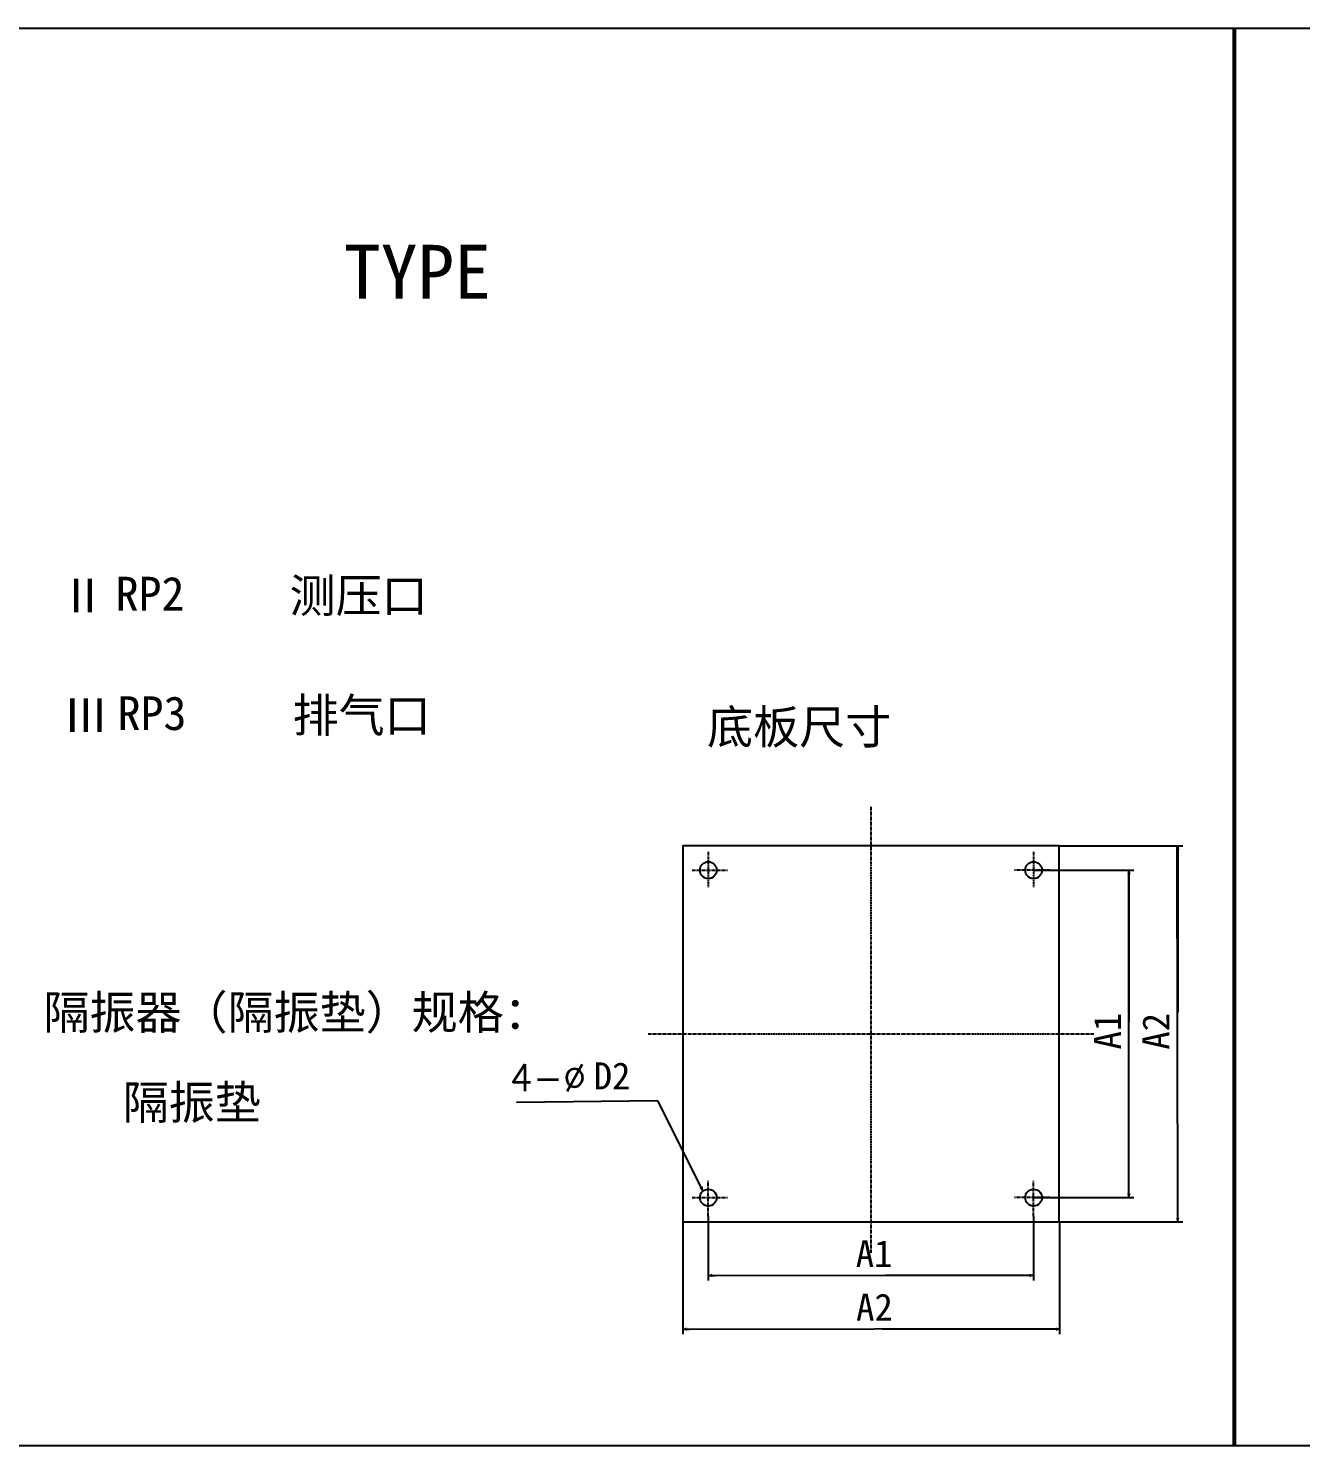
# Model space of a CAD drawing. Extents: x 1620 to 2878, y -792 to 791.
# Drawn here: x 2036.8 to 2225.3, y -372 to -162 of the extents above; entities that cross this region are included whole.
import ezdxf
from ezdxf.enums import TextEntityAlignment as Align

# ---------------------------------------------------------------- set-up
doc = ezdxf.new("R2010")
doc.units = 0
doc.header["$MEASUREMENT"] = 0
doc.linetypes.add('CENTER', pattern=[2, 1.25, -0.25, 0.25, -0.25])
doc.layers.get('0').update_dxf_attribs({"linetype": 'CONTINUOUS'})
doc.layers.get('DEFPOINTS').update_dxf_attribs({"linetype": 'CONTINUOUS'})
for name, color, linetype in [('BZ', 7, 'CONTINUOUS'), ('TEXT', 3, 'CONTINUOUS'), ('YHCENTER', 4, 'CENTER'), ('YHDIM', 1, 'CONTINUOUS'), ('YHSOLID', 7, 'CONTINUOUS')]:
    doc.layers.add(name, color=color, linetype=linetype)
doc.styles.add('HZTXT', font='txt.shx', dxfattribs={"bigfont": 'hztxt.shx'})
doc.styles.get("Standard").update_dxf_attribs({"font": 'SimSun.ttf', "width": 0.6})
doc.styles.add('TXT', font='txt.shx', dxfattribs={"width": 0.9})
doc.dimstyles.new('CENTER', dxfattribs={"dimtxt": 3, "dimasz": 1.8, "dimexe": 1.5, "dimexo": 0.0625, "dimgap": 3, "dimtad": 0, "dimdec": 3, "dimzin": 9, "dimdsep": 46, "dimtxsty": 'TXT', "dimblk1": 'A2', "dimblk2": 'A2', "dimsah": 1, "dimcen": 10, "dimclrd": 1, "dimclre": 1, "dimclrt": 3, "dimadec": 0, "dimazin": 0, "dimtfac": 1, "dimtdec": 1, "dimtmove": 0, "dimatfit": 1, "dimldrblk": 'A2', "dimfxl": 0, "dimtolj": 1, "dimtzin": 0, "dimarcsym": 0})

# ---------------------------------------------------------------- blocks, each defined once
blk = doc.blocks.new('A2')
at = {"color": 1, "linetype": 'ByBlock', "ltscale": 0.2}
blk.add_solid([(-0.63, -0.31), (-0.63, 0.29), (0, 0)], dxfattribs=at)
at = {"layer": 'TEXT', "color": 1, "ltscale": 0.2}
blk.add_line((0, 0), (-1.08, 0), dxfattribs=at)

msp = doc.modelspace()

# ---------------------------------------------------------------- linework, layer by layer
for p, q in [((2215.64763, -161.97458), (1918.64763, -161.97458)), ((2215.64763, -371.97458), (2215.64763, -161.97458)), ((1918.64763, -371.97458), (2215.64763, -371.97458))]:
    msp.add_line(p, q)
at = {"color": 1, "linetype": 'ByBlock'}
for p, q in [((2189.52249, -283.10457), (2207.83656, -283.10457)), ((2207.08656, -337.93574), (2206.98342, -283.22742)), ((2207.08656, -284.00457), (2207.08656, -307.73022)), ((2185.76002, -286.71741), (2200.59937, -286.71741)), ((2199.84937, -334.3229), (2199.85604, -286.78823)), ((2199.84937, -287.61741), (2199.84937, -309.17623)), ((2185.76002, -335.2229), (2200.59937, -335.2229)), ((2137.52262, -337.99912), (2137.52262, -347.50393)), ((2185.72877, -337.99912), (2185.72877, -347.50393)), ((2133.76014, -338.86699), (2133.76014, -355.45701)), ((2189.52249, -338.83574), (2207.83656, -338.83574)), ((2189.58575, -338.86699), (2189.58575, -355.45701)), ((2138.42262, -346.75393), (2185.75621, -346.70273)), ((2184.82877, -346.75393), (2163.77212, -346.75393)), ((2134.66014, -354.70701), (2189.62979, -354.59844)), ((2188.68575, -354.70701), (2163.28148, -354.70701))]:
    msp.add_line(p, q, dxfattribs=at)
at = {"layer": 'BZ'}
for p, q in [((2512.31876, -161.97458), (2215.31876, -161.97458)), ((2215.31876, -161.97458), (2215.31876, -371.97458)), ((2215.31876, -371.97458), (2512.31876, -371.97458))]:
    msp.add_line(p, q, dxfattribs=at)
at = {"layer": 'DEFPOINTS', "color": 0, "linetype": 'ByBlock'}
for p in [(2189.49124, -283.10457), (2185.72877, -286.71741), (2185.72877, -335.2229), (2199.84937, -335.2229), (2137.52262, -337.96787), (2185.72877, -337.96787), (2133.76014, -338.83574), (2189.49124, -338.83574), (2189.58575, -338.83574), (2207.08656, -338.83574), (2137.52262, -346.75393), (2189.58575, -354.70701)]:
    msp.add_point(p, dxfattribs=at)
at = {"layer": 'YHCENTER', "ltscale": 0.35}
for p, q in [((2161.62569, -277.33796), (2161.62569, -343.49631)), ((2137.52262, -283.97244), (2137.52262, -289.21283)), ((2185.72877, -283.97244), (2185.72877, -289.21283)), ((2135.108, -286.71741), (2140.35354, -286.71741)), ((2188.14338, -286.71741), (2182.89784, -286.71741)), ((2128.61467, -310.97016), (2194.63671, -310.97016)), ((2137.52262, -337.96787), (2137.52262, -332.72748)), ((2185.72877, -337.96787), (2185.72877, -332.72748)), ((2135.108, -335.2229), (2140.35354, -335.2229)), ((2188.14338, -335.2229), (2182.89784, -335.2229))]:
    msp.add_line(p, q, dxfattribs=at)
at = {"layer": 'YHSOLID'}
msp.add_lwpolyline([(2133.76014, -338.83574), (2189.49124, -338.83574), (2189.49124, -283.10457), (2133.76014, -283.10457)], close=True, dxfattribs=at)
at = {"layer": 'YHSOLID', "ltscale": 0.2}
for centre in [(2137.52262, -286.71741), (2185.72877, -286.71741), (2137.52262, -335.2229), (2185.72877, -335.2229)]:
    msp.add_circle(centre, 1.24771, dxfattribs=at)

# ---------------------------------------------------------------- block references
at = {"color": 1, "linetype": 'ByBlock', "yscale": 0.9000000000000057, "zscale": 0.9}
for p, xscale, rotation in [((2207.08656, -283.10457), 0.9000000000000057, 90), ((2199.84937, -286.71741), 0.9000000000000057, 90), ((2199.84937, -335.2229), 0.9000000000000057, 270), ((2207.08656, -338.83574), 0.9000000000000057, 270), ((2137.52262, -346.75393), 0.8999999999999986, 180), ((2133.76014, -354.70701), 0.8999999999999986, 180)]:
    msp.add_blockref('A2', p, dxfattribs=dict(at, xscale=xscale, rotation=rotation))
at = {"color": 1, "linetype": 'ByBlock', "xscale": 0.8999999999999986, "yscale": 0.9000000000000057, "zscale": 0.9}
for p in [(2185.72877, -346.75393), (2189.58575, -354.70701)]:
    msp.add_blockref('A2', p, dxfattribs=at)

# ---------------------------------------------------------------- texts
for tag, p, height in [('RP2', (2049.69994, -248.23199), 5), ('RP3', (2049.99701, -265.94252), 5), ('D2', (2120.54542, -319.18044), 4)]:
    msp.add_attdef(tag, p, '', height=height)
for tag, p in [('A1', (2199.85271, -310.55557)), ('A2', (2207.03499, -310.58158))]:
    msp.add_attdef(tag, text='', height=4, rotation=90).set_placement(p, align=Align.BOTTOM_CENTER)
for tag, p in [('A1', (2162.08941, -346.72833)), ('A2', (2162.14496, -354.65272))]:
    msp.add_attdef(tag, text='', height=4).set_placement(p, align=Align.BOTTOM_CENTER)
at = {"layer": 'TEXT', "ltscale": 0.2}
for s, p in [('Ⅱ        测压口', (2041.4475, -248.52039)), ('Ⅲ        排气口', (2041.89474, -266.25673)), ('底板尺寸', (2137.34528, -267.98573)), ('隔振器（隔振垫）规格：', (2039.01186, -310.26425))]:
    msp.add_text(s, height=5, dxfattribs=at).set_placement(p)
at = {"layer": 'YHDIM', "ltscale": 0.2, "style": 'HZTXT'}
msp.add_text('4-%%c', height=4, dxfattribs=at).set_placement((2108.10862, -319.46071))
at = {"layer": 'YHDIM'}
msp.add_attdef('TYPE', (2083.55393, -202.04758), '', height=8, dxfattribs=at)
msp.add_attdef('隔振垫', text='', height=5, dxfattribs=at).set_placement((2060.98301, -325.10476), align=Align.BOTTOM_CENTER)

# ---------------------------------------------------------------- leaders
at = {"layer": 'YHDIM', "color": 1, "ltscale": 0.2}
msp.add_leader([(2136.74947, -334.24361), (2130.02222, -320.8956), (2109.08909, -321.13658)], dimstyle='CENTER', override={"dimasz": 1, "dimgap": 0.5}, dxfattribs=at)

doc.saveas('drawing.dxf')
